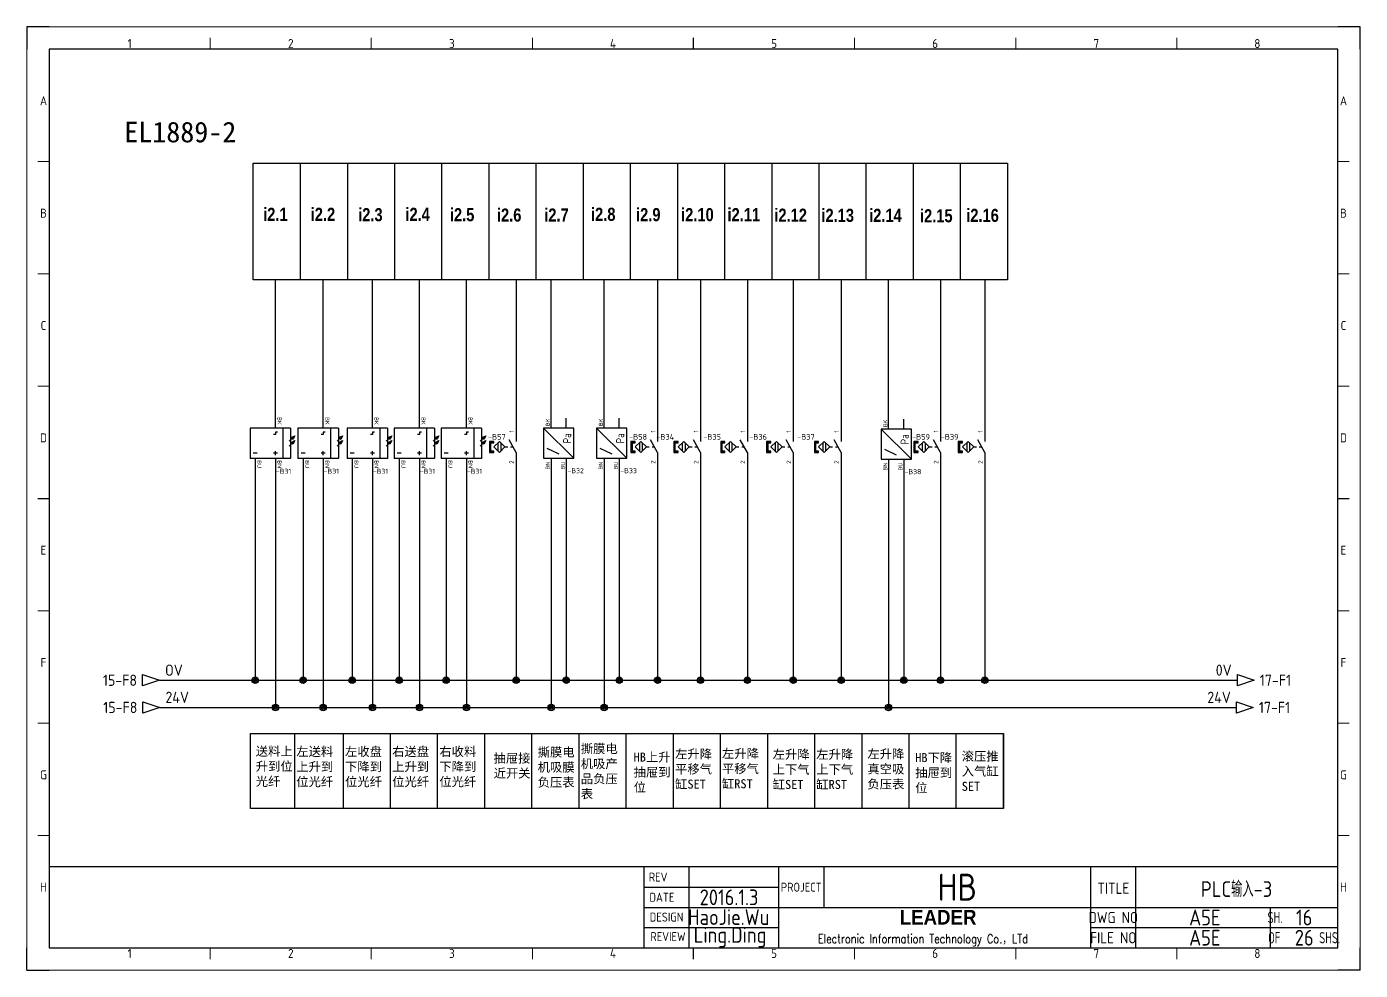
# Model space of a CAD drawing. Header units: millimetres. Extents: x -1699 to 15529, y -2130 to 61.
# Drawn here: x 8344 to 8938, y -2123 to -1703 of the extents above; entities that cross this region are included whole.
import ezdxf
from ezdxf.enums import TextEntityAlignment as Align

# ---------------------------------------------------------------- set-up
doc = ezdxf.new("R2010")
doc.units = ezdxf.units.MM
doc.header["$LTSCALE"] = 10
for name, color, linetype in [('AE_BOR', 1, 'Continuous'), ('SYMS', 7, 'Continuous'), ('TAGS', 51, 'Continuous'), ('TERMS', 123, 'Continuous'), ('WIREREF', 61, 'Continuous'), ('WIREREF_DEST', 61, 'Continuous'), ('XREF', 7, 'Continuous'), ('YEL_14_THHN', 7, 'Continuous'), ('图框_标题栏属性', 1, 'Continuous'), ('图框_标题栏文字', 6, 'Continuous')]:
    doc.layers.add(name, color=color, linetype=linetype)
doc.layers.add('细实线', color=7, linetype='Continuous', lineweight=25)
doc.styles.add('ACGBTS', font='ISOCP.SHX')
doc.styles.add('CCFS', font='', dxfattribs={"height": 0.7})
doc.styles.get("Standard").update_dxf_attribs({"font": 'simplex.shx', "width": 0.8, "height": 1.625, "bigfont": 'spec_bar.shx'})
doc.styles.add('WD_IEC', font='ISOCP2.shx', dxfattribs={"height": 4, "bigfont": 'gbcbig.shx'})
doc.styles.add('工程字', font='gbenor.shx', dxfattribs={"bigfont": 'gbcbig.shx'})
doc.styles.get('CCFS').set_extended_font_data('SimSun')

# ---------------------------------------------------------------- blocks, each defined once
blk = doc.blocks.new('Border')
for p, q in [((584, 410), (10, 410)), ((10, 410), (10, 10)), ((584, 10), (584, 410)), ((10, 10), (584, 10))]:
    blk.add_line(p, q)
at = {"layer": 'AE_BOR', "color": 1, "lineweight": 30}
for p, q in [((10, 420), (0, 420)), ((0, 420), (0, 410)), ((594, 420), (584, 420)), ((594, 410), (594, 420)), ((297, 410), (297, 415)), ((5, 210), (10, 210)), ((584, 210), (589, 210)), ((0, 0), (0, 10)), ((297, 5), (297, 10)), ((594, 0), (594, 10)), ((0, 0), (10, 0)), ((594, 0), (584, 0))]:
    blk.add_line(p, q, dxfattribs=at)
at = {"layer": 'AE_BOR', "color": 1, "lineweight": 15}
for p, q in [((0, 420), (594, 420)), ((0, 0), (0, 420)), ((594, 420), (594, 0)), ((81.75, 410), (81.75, 415)), ((153.5, 410), (153.5, 415)), ((225.25, 410), (225.25, 415)), ((368.75, 410), (368.75, 415)), ((440.5, 410), (440.5, 415)), ((512.25, 410), (512.25, 415)), ((10, 360), (5, 360)), ((589, 360), (584, 360)), ((10, 310), (5, 310)), ((589, 310), (584, 310)), ((10, 260), (5, 260)), ((589, 260), (584, 260)), ((10, 160), (5, 160)), ((589, 160), (584, 160)), ((10, 110), (5, 110)), ((589, 110), (584, 110)), ((10, 60), (5, 60)), ((589, 60), (584, 60)), ((81.75, 5), (81.75, 10)), ((153.5, 5), (153.5, 10)), ((225.25, 5), (225.25, 10)), ((368.75, 5), (368.75, 10)), ((440.5, 5), (440.5, 10)), ((512.25, 5), (512.25, 10)), ((594, 0), (0, 0))]:
    blk.add_line(p, q, dxfattribs=at)
at = {"layer": 'AE_BOR', "color": 1, "lineweight": 15, "style": 'ACGBTS'}
for s, p in [('1', (45.875, 412.5)), ('2', (117.625, 412.5)), ('3', (189.375, 412.5)), ('4', (261.125, 412.5)), ('5', (332.875, 412.5)), ('6', (404.625, 412.5)), ('7', (476.375, 412.5)), ('8', (548.125, 412.5)), ('A', (7.5, 387)), ('A', (586.5, 387)), ('B', (7.5, 337)), ('B', (586.5, 337)), ('C', (7.5, 287)), ('C', (586.5, 287)), ('D', (7.5, 237)), ('D', (586.5, 237)), ('E', (7.5, 187)), ('E', (586.5, 187)), ('F', (7.5, 137)), ('F', (586.5, 137)), ('G', (7.5, 87)), ('G', (586.5, 87)), ('H', (7.5, 37)), ('H', (586.5, 37)), ('1', (45.875, 7.5)), ('2', (117.625, 7.5)), ('3', (189.375, 7.5)), ('4', (261.125, 7.5)), ('5', (332.875, 7.5)), ('6', (404.625, 7.5)), ('7', (476.375, 7.5)), ('8', (548.125, 7.5))]:
    blk.add_text(s, height=4, dxfattribs=at).set_placement(p, align=Align.MIDDLE)
blk = doc.blocks.new('TITLE3')
for p, q in [((-309, 0), (-309, 36)), ((-289, 0), (-289, 36)), ((-249, 0), (-249, 36)), ((-249, 0), (-249, 36)), ((-249, 0), (-249, 36)), ((-229, 36), (-229, 27)), ((-110, 0), (-110, 36)), ((-90, 0), (-90, 36)), ((-309, 27), (-249, 27)), ((-229, 27), (-229, 18)), ((-309, 18), (-248.01, 18)), ((-249, 18), (0, 18)), ((-30, 0), (-30, 18)), ((-309, 9), (-249, 9)), ((-110, 9), (0, 9)), ((-289, 4.18), (-289, 4.18)), ((-289, 4.18), (-289, 4.18))]:
    blk.add_line(p, q)
blk.add_lwpolyline([(-309, 36), (-574, 36), (-574, 0), (-309, 0)], close=True)
blk.add_lwpolyline([(-309, 0), (0, 0), (0, 36), (-309, 36)])
at = {"insert": (-248.01, 16.87), "char_height": 5, "attachment_point": 1}
blk.add_mtext_dynamic_manual_height_columns('\\pi52.854;{\\fArial Black|b0|i0|c0|p34;\\H1.3x;LEADER\\Fsimplex,spec_bar|c134;\\H1.0769x; }\\P\\pi16.37;{\\H0.8x;Electronic Information Technology Co.\\fSimSun|b0|i0|c134|p2;，\\Fsimplex,spec_bar|c134;LTd}', width=138.0147, gutter_width=8.12, heights=[69.93], dxfattribs=at)
at = {"layer": '图框_标题栏属性', "style": '工程字'}
for tag, height, p in [('版本', 7, (-271.17, 31.5)), ('项目', 12, (-169.5, 27)), ('名称', 7, (-45.16, 26.53)), ('日期', 7, (-271.17, 22.5)), ('制图', 7, (-271.33, 13.69)), ('文件', 7, (-59.26, 13.5)), ('页数', 7, (-16.34, 13.5)), ('审核', 7, (-270.7, 4.72)), ('图号', 7, (-59.26, 4.5)), ('总数', 7, (-16.34, 4.5))]:
    blk.add_attdef(tag, text='', height=height, dxfattribs=at).set_placement(p, align=Align.MIDDLE)
at = {"layer": '图框_标题栏文字', "style": '工程字'}
for s, height, p in [('REV', 4, (-302.75, 31.5)), ('DATE', 4, (-301.08, 22.5)), ('PROJECT', 4, (-239, 27)), ('TITLE', 5, (-100, 26.53)), ('DESIGN', 4, (-299, 13.69)), ('DWG NO', 5, (-100, 13.5)), ('REVIEW', 4, (-298.37, 5.01)), ('FILE NO', 5, (-100, 4.5))]:
    blk.add_text(s, height=height, dxfattribs=at).set_placement(p, align=Align.MIDDLE_CENTER)
at = {"layer": '图框_标题栏文字', "style": '工程字', "width": 0.8}
for s, p in [('SH.            ', (-15, 13.5)), ('OF        SHS.', (-15, 4.5))]:
    blk.add_text(s, height=5, dxfattribs=at).set_placement(p, align=Align.MIDDLE_CENTER)
blk = doc.blocks.new('*U267')
at = {"layer": 'SYMS'}
blk.add_line((0, 25.98), (0, -25.98), dxfattribs=at)
blk = doc.blocks.new('*U268')
at = {"layer": 'SYMS', "color": 0, "linetype": 'ByBlock', "lineweight": -2, "transparency": 16777216}
for p in [(0, 0), (21, 0), (42, 0), (63, 0), (84, 0), (105, 0), (126, 0), (147, 0), (168, 0), (189, 0), (210, 0), (231, 0), (252, 0), (273, 0), (294, 0), (315, 0)]:
    blk.add_blockref('*U267', p, dxfattribs=at)
blk = doc.blocks.new('HA1D3')
blk.add_lwpolyline([(0, 0), (-3.75, -1.25), (-3.75, 1.25)], close=True)
at = {"style": 'WD_IEC'}
for tag, p, height, flags in [('WIRENO', (1.25, 1), 2.5, 8), ('X1TERM01', (0, 0), 0.32, 1)]:
    blk.add_attdef(tag, p, '', height=height, dxfattribs=dict(at, flags=flags))
blk.add_attdef('XREF', text='', height=2.5, dxfattribs=at).set_placement((-5, 0), align=Align.MIDDLE_RIGHT)
at = {"style": 'WD_IEC', "flags": 1}
blk.add_attdef('SIGCODE', text='', height=1, dxfattribs=at).set_placement((-2.5, 1.8), align=Align.RIGHT)
at = {"style": 'WD_IEC'}
blk.add_attdef('DESC1', text='', height=2.5, dxfattribs=at).set_placement((1.25, -1), align=Align.TOP_LEFT)
blk = doc.blocks.new('VPE1B15')
for p, q in [((-7.5, -7.5), (-7.5, 7.5)), ((-7.5, 7.5), (12.5, 7.5)), ((-3.75, 7.5), (-3.75, -7.5)), ((0, 7.5), (0, 12.5)), ((10, 7.5), (10, 12.5)), ((12.5, -7.5), (12.5, 7.5)), ((-9.54, -1.34), (-8.63, 0.48)), ((-8.63, 0.48), (-7.72, -0.43)), ((-8.18, 0.02), (-6.81, 1.39)), ((-1, 4.94), (1, 4.94)), ((0, 5.94), (0, 3.94)), ((9, 4.94), (11, 4.94)), ((-7.72, -0.43), (-9.54, -1.34)), ((-9.54, -3.74), (-8.63, -1.93)), ((-7.72, -2.83), (-9.54, -3.74)), ((-8.63, -1.93), (-7.72, -2.83)), ((-8.18, -2.38), (-6.81, -1.02)), ((-1, -5.43), (0, -5.43)), ((0, -5.43), (0, -4.43)), ((0, -4.43), (1, -4.43)), ((-7.5, -7.5), (12.5, -7.5)), ((0, -7.5), (0, -12.5))]:
    blk.add_line(p, q)
for points in [[(-8.63, 0.48), (-7.72, -0.43), (-9.54, -1.34)], [(-8.63, -1.93), (-7.72, -2.83), (-9.54, -3.74)]]:
    blk.add_solid(points)
at = {"style": 'WD_IEC'}
for tag, height, p in [('INST', 2.7, (-11.5, 12)), ('LOC', 2.7, (-11.5, 8)), ('XREF', 2.5, (-11.5, -1.35)), ('TAG1', 2.5, (-11.5, 3.25)), ('DESC2', 2.7, (-11.5, -9.2)), ('DESC1', 2.7, (-11.5, -5.2)), ('DESC3', 2.7, (-11.5, -13.2))]:
    blk.add_attdef(tag, text='', height=height, dxfattribs=at).set_placement(p, align=Align.RIGHT)
for tag, p in [('TERM01', (-1, 12.23)), ('TERM02', (9, 12.23))]:
    blk.add_attdef(tag, text='', height=2, rotation=90, dxfattribs=at).set_placement(p, align=Align.RIGHT)
at = {"style": 'WD_IEC', "flags": 1}
for tag, p, height in [('X2TERM01', (0, 12.5), 0.32), ('X2TERM02', (10, 12.5), 0.32), ('MFG', (13.04, 6.06), 1.5), ('X4LINK', (-7.5, 0), 0.32), ('X1LINK', (12.5, 0), 0.32), ('CAT', (13.04, 3.56), 1.5), ('ASSYCODE', (13.12, -4.38), 1), ('FAMILY', (13.12, -5.88), 1), ('CATDESC', (13.12, -7.38), 1), ('X8TERM03', (0, -12.5), 0.32)]:
    blk.add_attdef(tag, p, '', height=height, dxfattribs=at)
at = {"style": 'WD_IEC'}
blk.add_attdef('TERM03', (-1, -12.96), '', height=2, rotation=90, dxfattribs=at)
blk = doc.blocks.new('WDDOT')
for radius in [0.72, 0.449, 0.223]:
    blk.add_circle((0, 0), radius)
blk = doc.blocks.new('VIN1B10')
for p, q in [((3.75, 7.5), (-3.75, 7.5)), ((-3.75, 7.5), (11.25, -7.45)), ((-3.75, 7.46), (-3.75, -7.45)), ((0, 7.5), (0, 12.5)), ((11.25, 7.5), (3.75, 7.5)), ((7.5, 7.46), (7.5, 12.46)), ((11.25, -7.45), (11.25, 7.5)), ((-2.07, -2.37), (3.75, -5.19)), ((-3.75, -7.45), (3.75, -7.45)), ((0, -7.45), (0, -12.45)), ((3.75, -7.45), (11.25, -7.45)), ((7.5, -7.45), (7.5, -12.45))]:
    blk.add_line(p, q)
at = {"style": 'WD_IEC', "width": 0.9}
blk.add_text('Pa', height=4, rotation=90, dxfattribs=at).set_placement((9.93, -0.02))
at = {"style": 'WD_IEC'}
for tag, height, p in [('INST', 2.7, (-5.5, 11.96)), ('LOC', 2.7, (-5.5, 7.96)), ('TAG1', 2.5, (-5.5, 3.21)), ('DESC2', 2.7, (-5.5, -9.24)), ('DESC1', 2.7, (-5.5, -5.24)), ('DESC3', 2.7, (-5.5, -13.24)), ('WDTAGALT', 2.5, (-5.44, -16.55))]:
    blk.add_attdef(tag, text='', height=height, dxfattribs=at).set_placement(p, align=Align.RIGHT)
for tag, p in [('TERM01', (-0.64, 12.2)), ('TERM03', (6.86, 12.2))]:
    blk.add_attdef(tag, text='', height=2, rotation=90, dxfattribs=at).set_placement(p, align=Align.RIGHT)
at = {"style": 'WD_IEC', "flags": 1}
for tag, p, height in [('X2TERM01', (0, 12.5), 0.32), ('X2TERM03', (7.5, 12.46), 0.32), ('MFG', (12.06, 6.2), 1.5), ('X4LINK', (-3.8, -0.01), 0.32), ('X1LINK', (11.25, 0.02), 0.32), ('CAT', (12.06, 3.7), 1.5), ('ASSYCODE', (12.24, -4.45), 1), ('FAMILY', (12.24, -5.95), 1), ('CATDESC', (12.24, -7.45), 1), ('X8TERM02', (0, -12.45), 0.32), ('X8TERM04', (7.5, -12.45), 0.32)]:
    blk.add_attdef(tag, p, '', height=height, dxfattribs=at)
at = {"lineweight": 15, "style": 'WD_IEC'}
blk.add_attdef('XREF', text='', height=2.5, dxfattribs=at).set_placement((-5.5, -1.39), align=Align.RIGHT)
at = {"style": 'WD_IEC'}
for tag, p in [('TERM02', (-0.67, -12.99)), ('TERM04', (6.83, -12.99))]:
    blk.add_attdef(tag, p, '', height=2, rotation=90, dxfattribs=at)
blk = doc.blocks.new('VPX11M')
for p, q in [((0, 7.5), (0, 2.5)), ((-8.125, 1.875), (-8.125, -1.875)), ((-6.875, 1.875), (-6.875, -1.875)), ((-5, 0), (-3.75, 0)), ((0, -2.5), (-3.125, 3.125)), ((-2.5, 0), (-1.389, 0)), ((0, -2.5), (0, -7.5))]:
    blk.add_line(p, q)
for points in [[(-11.25, 1.875), (-10, 1.875), (-10, 2.5), (-11.875, 2.5), (-11.875, -2.5), (-10, -2.5), (-10, -1.875), (-11.25, -1.875)], [(-7.5, 2.5), (-5, 0), (-7.5, -2.5), (-10, 0)]]:
    blk.add_lwpolyline(points, close=True)
for points in [[(-11.875, 2.5), (-11.875, 1.875), (-10, 2.5), (-10, 1.875)], [(-11.875, 1.875), (-11.875, -1.875), (-11.25, 1.875), (-11.25, -1.875)], [(-11.875, -1.875), (-11.875, -2.5), (-10, -1.875), (-10, -2.5)]]:
    blk.add_solid(points)
at = {"style": 'WD_IEC'}
for tag, p in [('INST', (-11.75, 10.25)), ('LOC', (-11.75, 6.75)), ('TAG1', (-11.75, 3.25)), ('DESC2', (-11.75, -13.35)), ('DESC1', (-11.75, -9.85)), ('DESC3', (-11.75, -16.85))]:
    blk.add_attdef(tag, text='', height=2.5, dxfattribs=at).set_placement(p, align=Align.RIGHT)
blk.add_attdef('TERM01', text='', height=2, rotation=90, dxfattribs=at).set_placement((-1, 7.5), align=Align.RIGHT)
at = {"style": 'WD_IEC', "flags": 1}
for tag, p, height in [('X2TERM01', (0, 7.5), 0.32), ('MFG', (2.75, 6.5), 1.5), ('X1LINK', (0, 0), 0.32), ('CAT', (2.75, 4), 1.5), ('ASSYCODE', (1, -4), 1), ('CONTACT', (1, -2.5), 1), ('FAMILY', (1, -5.5), 1), ('COMMON', (2.25, -3.75), 1), ('X8TERM02', (0, -7.5), 0.32), ('CATDESC', (1, -7), 1)]:
    blk.add_attdef(tag, p, '', height=height, dxfattribs=at)
at = {"style": 'WD_IEC'}
blk.add_attdef('TERM02', (-1, -7.5), '', height=2, rotation=90, dxfattribs=at)
at = {"lineweight": 15, "style": 'WD_IEC'}
for tag, p in [('XREF', (-11.75, -6)), ('WDTAGALT', (-11.5, -20))]:
    blk.add_attdef(tag, text='', height=2.5, dxfattribs=at).set_placement(p, align=Align.RIGHT)
blk = doc.blocks.new('*U273')
at = {"layer": 'SYMS'}
blk.add_line((0, -16.65), (0, 16.65), dxfattribs=at)
blk = doc.blocks.new('*U274')
at = {"layer": 'SYMS', "color": 0, "linetype": 'ByBlock', "lineweight": -2, "transparency": 16777216}
for p in [(0, 0), (21, 0), (42, 0), (63, 0), (84, 0), (105, 0), (126, 0), (147, 0), (168, 0), (189, 0), (210, 0), (231, 0), (252, 0), (273, 0), (294, 0)]:
    blk.add_blockref('*U273', p, dxfattribs=at)
blk = doc.blocks.new('HA1S1')
blk.add_lwpolyline([(0, 1.25), (3.75, 0), (0, -1.25)], close=True)
at = {"style": 'WD_IEC'}
for tag, height, flags, p in [('WIRENO', 2.5, 8, (-1.25, 1)), ('SIGCODE', 1, 1, (5, 1.8))]:
    blk.add_attdef(tag, text='', height=height, dxfattribs=dict(at, flags=flags)).set_placement(p, align=Align.RIGHT)
at = {"style": 'WD_IEC', "flags": 1}
blk.add_attdef('X4TERM01', (0, 0), '', height=0.32, dxfattribs=at)
at = {"style": 'WD_IEC'}
blk.add_attdef('XREF', text='', height=2.5, dxfattribs=at).set_placement((5, 0), align=Align.MIDDLE_LEFT)
blk.add_attdef('DESC1', text='', height=2.5, dxfattribs=at).set_placement((-1.25, -1), align=Align.TOP_RIGHT)

msp = doc.modelspace()

# ---------------------------------------------------------------- linework, layer by layer
at = {"layer": 'SYMS'}
for p, q in [((8444.68, -1763.63), (8465.68, -1763.63)), ((8463.19, -2017.52), (8463.19, -2050.82))]:
    msp.add_line(p, q, dxfattribs=at)
for points in [[(8444.68, -1763.63), (8780.68, -1763.63), (8780.68, -1815.59), (8444.68, -1815.59)], [(8443.57, -2017.52), (8778.91, -2017.52), (8778.91, -2050.82), (8443.57, -2050.82)]]:
    msp.add_lwpolyline(points, close=True, dxfattribs=at)
at = {"layer": 'YEL_14_THHN'}
for p, q in [((8454.67, -1877.07), (8454.67, -1815.59)), ((8475.95, -1877.07), (8475.95, -1815.59)), ((8497.86, -1877.07), (8497.86, -1815.59)), ((8518.78, -1877.07), (8518.78, -1815.59)), ((8539.73, -1877.07), (8539.73, -1815.59)), ((8561.88, -1815.59), (8561.88, -1882.46)), ((8577.45, -1877.04), (8577.45, -1815.59)), ((8601.07, -1877.04), (8601.07, -1815.59)), ((8624.88, -1815.59), (8624.88, -1882.46)), ((8644, -1815.59), (8644, -1882.46)), ((8664.84, -1815.59), (8664.84, -1882.46)), ((8685.31, -1815.59), (8685.31, -1882.46)), ((8706.58, -1815.59), (8706.58, -1882.46)), ((8727.76, -1877.49), (8727.76, -1815.59)), ((8750.88, -1815.59), (8750.88, -1882.46)), ((8770.66, -1815.59), (8770.66, -1882.46)), ((8445.67, -1899.57), (8445.67, -1993.79)), ((8454.67, -1899.57), (8454.67, -2005.89)), ((8466.95, -1899.57), (8466.95, -1993.79)), ((8475.95, -1899.57), (8475.95, -2005.89)), ((8488.86, -1899.57), (8488.86, -1993.79)), ((8497.86, -1899.57), (8497.86, -2005.89)), ((8509.78, -1899.57), (8509.78, -1993.79)), ((8518.78, -1899.57), (8518.78, -2005.89)), ((8530.73, -1899.57), (8530.73, -1993.79)), ((8539.73, -1899.57), (8539.73, -2005.89)), ((8561.88, -1897.46), (8561.88, -1993.79)), ((8577.45, -1899.49), (8577.45, -2005.89)), ((8584.2, -1899.49), (8584.2, -1993.79)), ((8601.07, -1899.49), (8601.07, -2005.89)), ((8607.82, -1899.49), (8607.82, -1993.79)), ((8624.88, -1897.46), (8624.88, -1993.79)), ((8644, -1897.46), (8644, -1993.79)), ((8664.84, -1897.46), (8664.84, -1993.79)), ((8685.31, -1897.46), (8685.31, -1993.79)), ((8706.58, -1897.46), (8706.58, -1993.79)), ((8727.76, -1899.94), (8727.76, -2005.89)), ((8734.51, -1899.94), (8734.51, -1993.79)), ((8750.88, -1897.46), (8750.88, -1993.79)), ((8770.66, -1897.46), (8770.66, -1993.79)), ((8403, -1993.79), (8883.08, -1993.79)), ((8403.16, -2005.89), (8882.7, -2005.89))]:
    msp.add_line(p, q, dxfattribs=at)

# ---------------------------------------------------------------- block references
ref = msp.add_blockref('TITLE3', (8927.86, -2112.89))
ref.add_attrib('总数', '26', dxfattribs={"layer": '图框_标题栏属性', "height": 7, "style": '工程字'}).set_placement((8912.86, -2108.39), align=Align.MIDDLE)
ref.add_attrib('页数', '16', dxfattribs={"layer": '图框_标题栏属性', "height": 7, "style": '工程字'}).set_placement((8912.86, -2099.39), align=Align.MIDDLE)
ref.add_attrib('文件', 'A5E', dxfattribs={"layer": '图框_标题栏属性', "height": 7, "style": '工程字'}).set_placement((8868.6, -2099.39), align=Align.MIDDLE)
ref.add_attrib('图号', 'A5E', dxfattribs={"layer": '图框_标题栏属性', "height": 7, "style": '工程字'}).set_placement((8868.6, -2108.39), align=Align.MIDDLE)
ref.add_attrib('名称', 'PLC输入-3', dxfattribs={"layer": '图框_标题栏属性', "height": 7, "style": '工程字'}).set_placement((8882.7, -2086.36), align=Align.MIDDLE)
ref.add_attrib('项目', 'HB', dxfattribs={"layer": '图框_标题栏属性', "height": 12, "style": '工程字'}).set_placement((8758.36, -2085.89), align=Align.MIDDLE)
ref.add_attrib('审核', 'Ling.Ding', dxfattribs={"layer": '图框_标题栏属性', "height": 7, "style": '工程字'}).set_placement((8657.15, -2108.17), align=Align.MIDDLE)
ref.add_attrib('制图', 'HaoJie.Wu', dxfattribs={"layer": '图框_标题栏属性', "height": 7, "style": '工程字'}).set_placement((8656.53, -2099.2), align=Align.MIDDLE)
ref.add_attrib('日期', '2016.1.3', dxfattribs={"layer": '图框_标题栏属性', "height": 7, "style": '工程字'}).set_placement((8656.69, -2090.39), align=Align.MIDDLE)
at = {"layer": 'AE_BOR'}
msp.add_blockref('Border', (8343.86, -2122.89), dxfattribs=at)
at = {"layer": 'SYMS'}
for name, p in [('*U268', (8465.68, -1789.61)), ('*U274', (8484.91, -2034.17))]:
    msp.add_blockref(name, p, dxfattribs=at)
ref = msp.add_blockref('VPE1B15', (8454.67, -1888.32), dxfattribs=dict(at, xscale=0.9, yscale=0.9, zscale=0.9, rotation=180))
ref.add_attrib('TERM02', 'BU', dxfattribs={"layer": 'TERMS', "height": 1.8, "rotation": 270, "style": 'WD_IEC'}).set_placement((8446.57, -1899.33), align=Align.RIGHT)
ref.add_attrib('TERM01', 'BN', dxfattribs={"layer": 'TERMS', "height": 1.8, "rotation": 270, "style": 'WD_IEC'}).set_placement((8455.57, -1899.33), align=Align.RIGHT)
ref.add_attrib('TERM03', 'BK', (8455.57, -1876.66), dxfattribs={"layer": 'TERMS', "height": 1.8, "rotation": 270, "style": 'WD_IEC'})
ref.add_attrib('TAG1', '-B31', dxfattribs={"layer": 'TAGS', "height": 2.25, "style": 'WD_IEC'}).set_placement((8461.69, -1901.9), align=Align.RIGHT)
ref = msp.add_blockref('VPE1B15', (8475.95, -1888.32), dxfattribs=dict(at, xscale=0.9, yscale=0.9, zscale=0.9, rotation=180))
ref.add_attrib('TERM02', 'BU', dxfattribs={"layer": 'TERMS', "height": 1.8, "rotation": 270, "style": 'WD_IEC'}).set_placement((8467.85, -1899.33), align=Align.RIGHT)
ref.add_attrib('TERM01', 'BN', dxfattribs={"layer": 'TERMS', "height": 1.8, "rotation": 270, "style": 'WD_IEC'}).set_placement((8476.85, -1899.33), align=Align.RIGHT)
ref.add_attrib('TERM03', 'BK', (8476.85, -1876.66), dxfattribs={"layer": 'TERMS', "height": 1.8, "rotation": 270, "style": 'WD_IEC'})
ref.add_attrib('TAG1', '-B31', dxfattribs={"layer": 'TAGS', "height": 2.25, "style": 'WD_IEC'}).set_placement((8482.97, -1901.9), align=Align.RIGHT)
ref = msp.add_blockref('VPE1B15', (8497.86, -1888.32), dxfattribs=dict(at, xscale=0.9, yscale=0.9, zscale=0.9, rotation=180))
ref.add_attrib('TERM02', 'BU', dxfattribs={"layer": 'TERMS', "height": 1.8, "rotation": 270, "style": 'WD_IEC'}).set_placement((8489.76, -1899.33), align=Align.RIGHT)
ref.add_attrib('TERM01', 'BN', dxfattribs={"layer": 'TERMS', "height": 1.8, "rotation": 270, "style": 'WD_IEC'}).set_placement((8498.76, -1899.33), align=Align.RIGHT)
ref.add_attrib('TERM03', 'BK', (8498.76, -1876.66), dxfattribs={"layer": 'TERMS', "height": 1.8, "rotation": 270, "style": 'WD_IEC'})
ref.add_attrib('TAG1', '-B31', dxfattribs={"layer": 'TAGS', "height": 2.25, "style": 'WD_IEC'}).set_placement((8504.88, -1901.9), align=Align.RIGHT)
ref = msp.add_blockref('VPE1B15', (8518.78, -1888.32), dxfattribs=dict(at, xscale=0.9, yscale=0.9, zscale=0.9, rotation=180))
ref.add_attrib('TERM02', 'BU', dxfattribs={"layer": 'TERMS', "height": 1.8, "rotation": 270, "style": 'WD_IEC'}).set_placement((8510.68, -1899.33), align=Align.RIGHT)
ref.add_attrib('TERM01', 'BN', dxfattribs={"layer": 'TERMS', "height": 1.8, "rotation": 270, "style": 'WD_IEC'}).set_placement((8519.68, -1899.33), align=Align.RIGHT)
ref.add_attrib('TERM03', 'BK', (8519.68, -1876.66), dxfattribs={"layer": 'TERMS', "height": 1.8, "rotation": 270, "style": 'WD_IEC'})
ref.add_attrib('TAG1', '-B31', dxfattribs={"layer": 'TAGS', "height": 2.25, "style": 'WD_IEC'}).set_placement((8525.8, -1901.9), align=Align.RIGHT)
ref = msp.add_blockref('VPE1B15', (8539.73, -1888.32), dxfattribs=dict(at, xscale=0.9, yscale=0.9, zscale=0.9, rotation=180))
ref.add_attrib('TERM02', 'BU', dxfattribs={"layer": 'TERMS', "height": 1.8, "rotation": 270, "style": 'WD_IEC'}).set_placement((8531.63, -1899.33), align=Align.RIGHT)
ref.add_attrib('TERM01', 'BN', dxfattribs={"layer": 'TERMS', "height": 1.8, "rotation": 270, "style": 'WD_IEC'}).set_placement((8540.63, -1899.33), align=Align.RIGHT)
ref.add_attrib('TERM03', 'BK', (8540.63, -1876.66), dxfattribs={"layer": 'TERMS', "height": 1.8, "rotation": 270, "style": 'WD_IEC'})
ref.add_attrib('TAG1', '-B31', dxfattribs={"layer": 'TAGS', "height": 2.25, "style": 'WD_IEC'}).set_placement((8546.75, -1901.9), align=Align.RIGHT)
ref = msp.add_blockref('VIN1B10', (8577.45, -1888.29), dxfattribs=dict(at, xscale=0.9, yscale=0.9, zscale=0.9))
ref.add_attrib('TERM04', 'BU', (8583.6, -1899.98), dxfattribs={"layer": 'TERMS', "height": 1.8, "rotation": 90, "style": 'WD_IEC'})
ref.add_attrib('TAG1', '-B32', dxfattribs={"layer": 'TAGS', "height": 2.25, "style": 'WD_IEC'}).set_placement((8592.02, -1901.63), align=Align.RIGHT)
ref.add_attrib('TERM01', 'BK', dxfattribs={"layer": 'TERMS', "height": 1.8, "rotation": 90, "style": 'WD_IEC'}).set_placement((8576.87, -1877.31), align=Align.RIGHT)
ref.add_attrib('TERM02', 'BN', (8576.85, -1899.98), dxfattribs={"layer": 'TERMS', "height": 1.8, "rotation": 90, "style": 'WD_IEC'})
ref = msp.add_blockref('VIN1B10', (8601.07, -1888.29), dxfattribs=dict(at, xscale=0.9, yscale=0.9, zscale=0.9))
ref.add_attrib('TERM04', 'BU', (8607.21, -1899.98), dxfattribs={"layer": 'TERMS', "height": 1.8, "rotation": 90, "style": 'WD_IEC'})
ref.add_attrib('TAG1', '-B33', dxfattribs={"layer": 'TAGS', "height": 2.25, "style": 'WD_IEC'}).set_placement((8615.64, -1901.63), align=Align.RIGHT)
ref.add_attrib('TERM01', 'BK', dxfattribs={"layer": 'TERMS', "height": 1.8, "rotation": 90, "style": 'WD_IEC'}).set_placement((8600.49, -1877.31), align=Align.RIGHT)
ref.add_attrib('TERM02', 'BN', (8600.46, -1899.98), dxfattribs={"layer": 'TERMS', "height": 1.8, "rotation": 90, "style": 'WD_IEC'})
ref = msp.add_blockref('VPX11M', (8561.88, -1889.96), dxfattribs=at)
ref.add_attrib('TERM02', '2', (8560.88, -1897.46), dxfattribs={"layer": 'TERMS', "height": 2, "rotation": 90, "style": 'WD_IEC'})
ref.add_attrib('TERM01', '1', dxfattribs={"layer": 'TERMS', "height": 2, "rotation": 90, "style": 'WD_IEC'}).set_placement((8560.88, -1882.46), align=Align.RIGHT)
ref.add_attrib('TAG1', '-B57', dxfattribs={"layer": 'TAGS', "height": 2.5, "style": 'WD_IEC'}).set_placement((8557.19, -1886.71), align=Align.RIGHT)
ref = msp.add_blockref('VPX11M', (8624.88, -1889.96), dxfattribs=at)
ref.add_attrib('TERM02', '2', (8623.88, -1897.46), dxfattribs={"layer": 'TERMS', "height": 2, "rotation": 90, "style": 'WD_IEC'})
ref.add_attrib('TERM01', '1', dxfattribs={"layer": 'TERMS', "height": 2, "rotation": 90, "style": 'WD_IEC'}).set_placement((8623.88, -1882.46), align=Align.RIGHT)
ref.add_attrib('TAG1', '-B58', dxfattribs={"layer": 'TAGS', "height": 2.5, "style": 'WD_IEC'}).set_placement((8620.19, -1886.71), align=Align.RIGHT)
ref = msp.add_blockref('VPX11M', (8644, -1889.96), dxfattribs=at)
ref.add_attrib('TERM02', '2', (8643, -1897.46), dxfattribs={"layer": 'TERMS', "height": 2, "rotation": 90, "style": 'WD_IEC'})
ref.add_attrib('TERM01', '1', dxfattribs={"layer": 'TERMS', "height": 2, "rotation": 90, "style": 'WD_IEC'}).set_placement((8643, -1882.46), align=Align.RIGHT)
ref.add_attrib('TAG1', '-B34', dxfattribs={"layer": 'TAGS', "height": 2.5, "style": 'WD_IEC'}).set_placement((8632.25, -1886.71), align=Align.RIGHT)
ref = msp.add_blockref('VPX11M', (8664.84, -1889.96), dxfattribs=at)
ref.add_attrib('TERM02', '2', (8663.84, -1897.46), dxfattribs={"layer": 'TERMS', "height": 2, "rotation": 90, "style": 'WD_IEC'})
ref.add_attrib('TERM01', '1', dxfattribs={"layer": 'TERMS', "height": 2, "rotation": 90, "style": 'WD_IEC'}).set_placement((8663.84, -1882.46), align=Align.RIGHT)
ref.add_attrib('TAG1', '-B35', dxfattribs={"layer": 'TAGS', "height": 2.5, "style": 'WD_IEC'}).set_placement((8653.09, -1886.71), align=Align.RIGHT)
ref = msp.add_blockref('VPX11M', (8685.31, -1889.96), dxfattribs=at)
ref.add_attrib('TERM02', '2', (8684.31, -1897.46), dxfattribs={"layer": 'TERMS', "height": 2, "rotation": 90, "style": 'WD_IEC'})
ref.add_attrib('TERM01', '1', dxfattribs={"layer": 'TERMS', "height": 2, "rotation": 90, "style": 'WD_IEC'}).set_placement((8684.31, -1882.46), align=Align.RIGHT)
ref.add_attrib('TAG1', '-B36', dxfattribs={"layer": 'TAGS', "height": 2.5, "style": 'WD_IEC'}).set_placement((8673.56, -1886.71), align=Align.RIGHT)
ref = msp.add_blockref('VPX11M', (8706.58, -1889.96), dxfattribs=at)
ref.add_attrib('TERM02', '2', (8705.58, -1897.46), dxfattribs={"layer": 'TERMS', "height": 2, "rotation": 90, "style": 'WD_IEC'})
ref.add_attrib('TERM01', '1', dxfattribs={"layer": 'TERMS', "height": 2, "rotation": 90, "style": 'WD_IEC'}).set_placement((8705.58, -1882.46), align=Align.RIGHT)
ref.add_attrib('TAG1', '-B37', dxfattribs={"layer": 'TAGS', "height": 2.5, "style": 'WD_IEC'}).set_placement((8694.83, -1886.71), align=Align.RIGHT)
ref = msp.add_blockref('VIN1B10', (8727.76, -1888.74), dxfattribs=dict(at, xscale=0.9, yscale=0.9, zscale=0.9))
ref.add_attrib('TERM04', 'BU', (8733.9, -1900.43), dxfattribs={"layer": 'TERMS', "height": 1.8, "rotation": 90, "style": 'WD_IEC'})
ref.add_attrib('TAG1', '-B38', dxfattribs={"layer": 'TAGS', "height": 2.25, "style": 'WD_IEC'}).set_placement((8742.33, -1902.07), align=Align.RIGHT)
ref.add_attrib('TERM01', 'BK', dxfattribs={"layer": 'TERMS', "height": 1.8, "rotation": 90, "style": 'WD_IEC'}).set_placement((8727.18, -1877.76), align=Align.RIGHT)
ref.add_attrib('TERM02', 'BN', (8727.15, -1900.43), dxfattribs={"layer": 'TERMS', "height": 1.8, "rotation": 90, "style": 'WD_IEC'})
ref = msp.add_blockref('VPX11M', (8750.88, -1889.96), dxfattribs=at)
ref.add_attrib('TERM02', '2', (8749.88, -1897.46), dxfattribs={"layer": 'TERMS', "height": 2, "rotation": 90, "style": 'WD_IEC'})
ref.add_attrib('TERM01', '1', dxfattribs={"layer": 'TERMS', "height": 2, "rotation": 90, "style": 'WD_IEC'}).set_placement((8749.88, -1882.46), align=Align.RIGHT)
ref.add_attrib('TAG1', '-B59', dxfattribs={"layer": 'TAGS', "height": 2.5, "style": 'WD_IEC'}).set_placement((8746.19, -1886.71), align=Align.RIGHT)
ref = msp.add_blockref('VPX11M', (8770.66, -1889.96), dxfattribs=at)
ref.add_attrib('TERM02', '2', (8769.66, -1897.46), dxfattribs={"layer": 'TERMS', "height": 2, "rotation": 90, "style": 'WD_IEC'})
ref.add_attrib('TERM01', '1', dxfattribs={"layer": 'TERMS', "height": 2, "rotation": 90, "style": 'WD_IEC'}).set_placement((8769.66, -1882.46), align=Align.RIGHT)
ref.add_attrib('TAG1', '-B39', dxfattribs={"layer": 'TAGS', "height": 2.5, "style": 'WD_IEC'}).set_placement((8758.91, -1886.71), align=Align.RIGHT)
ref = msp.add_blockref('HA1D3', (8403, -1993.79), dxfattribs=dict(at, xscale=2, yscale=2, zscale=2))
ref.add_attrib('XREF', '15-F8', dxfattribs={"layer": 'XREF', "height": 5, "style": 'WD_IEC'}).set_placement((8393, -1993.79), align=Align.MIDDLE_RIGHT)
ref.add_attrib('WIRENO', 'OV', (8405.5, -1991.79), dxfattribs={"layer": 'WIREREF_DEST', "height": 5, "style": 'WD_IEC', "flags": 8})
ref = msp.add_blockref('HA1S1', (8883.08, -1993.79), dxfattribs=dict(at, xscale=2, yscale=2, zscale=2))
ref.add_attrib('XREF', '17-F1', dxfattribs={"layer": 'XREF', "height": 5, "style": 'WD_IEC'}).set_placement((8893.08, -1993.79), align=Align.MIDDLE_LEFT)
ref.add_attrib('WIRENO', '0V', dxfattribs={"layer": 'WIREREF', "height": 5, "style": 'WD_IEC', "flags": 8}).set_placement((8880.58, -1991.79), align=Align.RIGHT)
at = {"layer": 'SYMS', "xscale": 2, "yscale": 2, "zscale": 2}
for p in [(8445.67, -1993.79), (8466.95, -1993.79), (8488.86, -1993.79), (8509.78, -1993.79), (8530.73, -1993.79), (8561.88, -1993.79), (8584.2, -1993.79), (8607.82, -1993.79), (8624.88, -1993.79), (8644, -1993.79), (8664.84, -1993.79), (8685.31, -1993.79), (8706.58, -1993.79), (8734.51, -1993.79), (8750.88, -1993.79), (8770.66, -1993.79), (8454.67, -2005.89), (8475.95, -2005.89), (8497.86, -2005.89), (8518.78, -2005.89), (8539.73, -2005.89), (8577.45, -2005.89), (8601.07, -2005.89), (8727.76, -2005.89)]:
    msp.add_blockref('WDDOT', p, dxfattribs=at)
at = {"layer": 'SYMS'}
ref = msp.add_blockref('HA1D3', (8403.16, -2005.89), dxfattribs=dict(at, xscale=2, yscale=2, zscale=2))
ref.add_attrib('XREF', '15-F8', dxfattribs={"layer": 'XREF', "height": 5, "style": 'WD_IEC'}).set_placement((8393.16, -2005.89), align=Align.MIDDLE_RIGHT)
ref.add_attrib('WIRENO', '24V', (8405.66, -2003.89), dxfattribs={"layer": 'WIREREF_DEST', "height": 5, "style": 'WD_IEC', "flags": 8})
ref = msp.add_blockref('HA1S1', (8882.7, -2005.89), dxfattribs=dict(at, xscale=2, yscale=2, zscale=2))
ref.add_attrib('XREF', '17-F1', dxfattribs={"layer": 'XREF', "height": 5, "style": 'WD_IEC'}).set_placement((8892.7, -2005.89), align=Align.MIDDLE_LEFT)
ref.add_attrib('WIRENO', '24V', dxfattribs={"layer": 'WIREREF', "height": 5, "style": 'WD_IEC', "flags": 8}).set_placement((8880.2, -2003.89), align=Align.RIGHT)

# ---------------------------------------------------------------- texts
at = {"layer": 'SYMS', "attachment_point": 1, "style": 'CCFS'}
for s, heights, insert, char_height in [('\\P{\\fSimSun|b1|i0|c134|p2;EL1889-2}', [28.12], (8387.35, -1729.91), 9.1652), ('\\P送料上升到位光纤', [28.12], (8445.88, -2016.65), 4.024), ('\\P左送料上升到位光纤', [28.12], (8463.93, -2016.8), 4.024), ('\\P左收盘下降到位光纤', [28.12], (8485.65, -2016.8), 4.024), ('\\P右送盘上升到位光纤', [28.12], (8506.65, -2016.8), 4.024), ('\\P右收料下降到位光纤', [28.12], (8527.65, -2016.8), 4.024), ('\\P撕膜电机吸膜负压表', [28.12], (8571.44, -2017.04), 4.024), ('\\P撕膜电机吸产品负压表', [35.08], (8590.65, -2015.5), 4.024), ('HB上升抽屉到位', [28.12], (8614.19, -2025.97), 4.024), ('\\P左升降平移气缸SET', [28.12], (8632.65, -2017.88), 4.024), ('\\P左升降平移气缸RST', [28.12], (8653.52, -2017.7), 4.024), ('\\P左升降上下气缸SET', [28.12], (8676.13, -2018.03), 4.024), ('\\P左升降上下气缸RST', [28.12], (8695.52, -2018.03), 4.024), ('\\P左升降真空吸负压表', [28.12], (8718.3, -2017.87), 4.024), ('\\P滚压推入气缸SET', [28.12], (8760.32, -2018.87), 4.024), ('抽屉接近开关', [28.12], (8551.8, -2026.45), 4.024), ('HB下降抽屉到位', [28.12], (8739.62, -2026.21), 4.024)]:
    msp.add_mtext_dynamic_manual_height_columns(s, width=17.3119, gutter_width=0, heights=heights, dxfattribs=dict(at, insert=insert, char_height=char_height))
at = {"layer": '细实线', "char_height": 5.8437, "width": 4.8714, "attachment_point": 1}
for s, insert in [('{\\fArial|b1|i0|c0|p34;i2.1}', (8449.18, -1783.48)), ('{\\fArial|b1|i0|c0|p34;i2.2}', (8470.37, -1783.48)), ('{\\fArial|b1|i0|c0|p34;i2.3}', (8491.51, -1783.65)), ('{\\fArial|b1|i0|c0|p34;i2.4}', (8512.55, -1783.48)), ('{\\fArial|b1|i0|c0|p34;i2.5}', (8532.35, -1783.65)), ('{\\fArial|b1|i0|c0|p34;i2.6}', (8553.31, -1783.81)), ('{\\fArial|b1|i0|c0|p34;i2.7}', (8574.38, -1783.81)), ('{\\fArial|b1|i0|c0|p34;i2.8}', (8595.21, -1783.47)), ('{\\fArial|b1|i0|c0|p34;i2.9}', (8615.27, -1783.63)), ('{\\fArial|b1|i0|c0|p34;i2.10}', (8635.34, -1783.63)), ('{\\fArial|b1|i0|c0|p34;i2.11}', (8655.99, -1783.63)), ('{\\fArial|b1|i0|c0|p34;i2.12}', (8676.87, -1783.85)), ('{\\fArial|b1|i0|c0|p34;i2.13}', (8697.83, -1783.93)), ('{\\fArial|b1|i0|c0|p34;i2.14}', (8719.09, -1783.94)), ('{\\fArial|b1|i0|c0|p34;i2.15}', (8741.73, -1784.13)), ('{\\fArial|b1|i0|c0|p34;i2.16}', (8762.33, -1783.95))]:
    msp.add_mtext(s, dxfattribs=dict(at, insert=insert))

doc.saveas('drawing.dxf')
